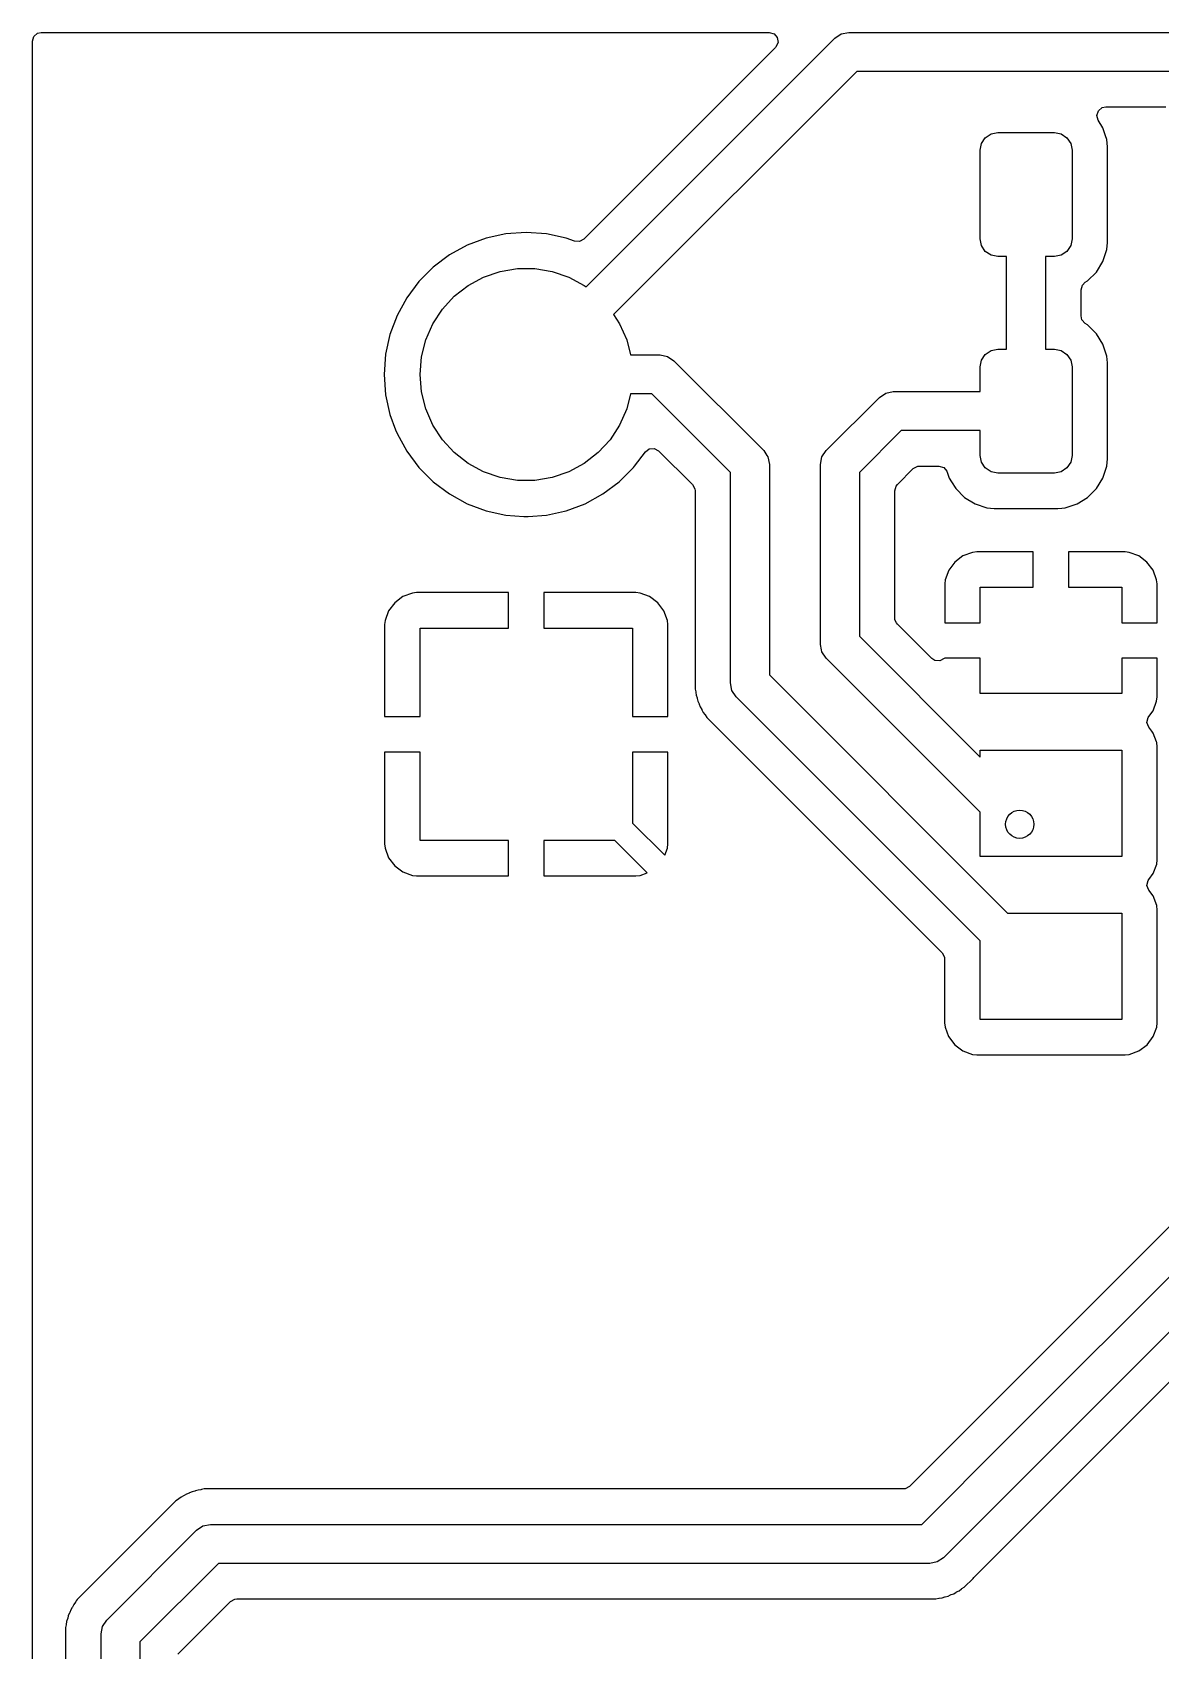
# Model space of a CAD drawing. Extents: x 3.05 to 6.13, y -3.89 to -1.91.
# Drawn here: x 3.051 to 3.678, y -2.809 to -1.91 of the extents above; entities that cross this region are included whole.
import ezdxf

# ---------------------------------------------------------------- set-up
doc = ezdxf.new("R2010")
doc.units = 0
doc.header["$MEASUREMENT"] = 0
doc.layers.add('BLACK', color=7, linetype='CONTINUOUS')

msp = doc.modelspace()

# ---------------------------------------------------------------- linework, layer by layer
at = {"layer": 'BLACK', "linetype": 'CONTINUOUS'}
for p, q in [((3.051, -1.91474), (3.05178, -1.9121)), ((3.051, -2.36094), (3.051, -1.91474)), ((3.05178, -1.9121), (3.05386, -1.9103)), ((3.05386, -1.9103), (3.05589, -1.90986)), ((3.05589, -1.90986), (3.46076, -1.90986)), ((3.35892, -2.05136), (3.49727, -1.91301)), ((3.46076, -1.90986), (3.4634, -1.91064)), ((3.4634, -1.91064), (3.46521, -1.91272)), ((3.4656, -1.91544), (3.46445, -1.91794)), ((3.46521, -1.91272), (3.4656, -1.91544)), ((3.49727, -1.91301), (3.50078, -1.91067)), ((3.50078, -1.91067), (3.50492, -1.90984)), ((3.50492, -1.90984), (4.42067, -1.90984)), ((3.46422, -1.9182), (3.35758, -2.02483)), ((3.46445, -1.91794), (3.46422, -1.9182)), ((3.50941, -1.9315), (3.37416, -2.06674)), ((4.41618, -1.9315), (3.50941, -1.9315)), ((3.64377, -1.95337), (3.64589, -1.95161)), ((3.64589, -1.95161), (3.64783, -1.9512)), ((3.64783, -1.9512), (3.6813, -1.9512)), ((3.64295, -1.95599), (3.64377, -1.95337)), ((3.64368, -1.95865), (3.64295, -1.95599)), ((3.64625, -1.96282), (3.64368, -1.95865)), ((3.5787, -1.97163), (3.58084, -1.96843)), ((3.58084, -1.96843), (3.58403, -1.9663)), ((3.58403, -1.9663), (3.5878, -1.96555)), ((3.5878, -1.96555), (3.61929, -1.96555)), ((3.61929, -1.96555), (3.62306, -1.9663)), ((3.62306, -1.9663), (3.62625, -1.96843)), ((3.62625, -1.96843), (3.62838, -1.97163)), ((3.64778, -1.96743), (3.64625, -1.96282)), ((3.64843, -1.96938), (3.64778, -1.96743)), ((3.64884, -1.9734), (3.64843, -1.96938)), ((3.64843, -1.96938), (3.64843, -1.96938)), ((3.57795, -1.97539), (3.5787, -1.97163)), ((3.57795, -2.02461), (3.57795, -1.97539)), ((3.62838, -1.97163), (3.62913, -1.97539)), ((3.62913, -1.97539), (3.62913, -2.02461)), ((3.64884, -1.97342), (3.64884, -1.9734)), ((3.64884, -2.02658), (3.64884, -1.97342)), ((3.31435, -2.02184), (3.30334, -2.02424)), ((3.32559, -2.02104), (3.31435, -2.02184)), ((3.33683, -2.02184), (3.32559, -2.02104)), ((3.32559, -2.02104), (3.32559, -2.02104)), ((3.34784, -2.02424), (3.33683, -2.02184)), ((3.29279, -2.02817), (3.2829, -2.03357)), ((3.30334, -2.02424), (3.29279, -2.02817)), ((3.35243, -2.02595), (3.34784, -2.02424)), ((3.35517, -2.02615), (3.35243, -2.02595)), ((3.35758, -2.02483), (3.35517, -2.02615)), ((3.5787, -2.02837), (3.57795, -2.02461)), ((3.58084, -2.03157), (3.5787, -2.02837)), ((3.58403, -2.0337), (3.58084, -2.03157)), ((3.62625, -2.03157), (3.62306, -2.0337)), ((3.62838, -2.02837), (3.62625, -2.03157)), ((3.62913, -2.02461), (3.62838, -2.02837)), ((3.64625, -2.03718), (3.64843, -2.03062)), ((3.64843, -2.03062), (3.64884, -2.02658)), ((3.27388, -2.04033), (3.26592, -2.04829)), ((3.2829, -2.03357), (3.27388, -2.04032)), ((3.27388, -2.04032), (3.27388, -2.04033)), ((3.2829, -2.03357), (3.2829, -2.03357)), ((3.31109, -2.04275), (3.32071, -2.04115)), ((3.32071, -2.04115), (3.33047, -2.04115)), ((3.33047, -2.04115), (3.34009, -2.04275)), ((3.5878, -2.03445), (3.58403, -2.0337)), ((3.59272, -2.03445), (3.5878, -2.03445)), ((3.59272, -2.08593), (3.59272, -2.03445)), ((3.61929, -2.03445), (3.61437, -2.03445)), ((3.61437, -2.03445), (3.61437, -2.08593)), ((3.62306, -2.0337), (3.61929, -2.03445)), ((3.64263, -2.04306), (3.64625, -2.03718)), ((3.26592, -2.04829), (3.25916, -2.05731)), ((3.26592, -2.04829), (3.26592, -2.04829)), ((3.28559, -2.05655), (3.29329, -2.05056)), ((3.29329, -2.05056), (3.30187, -2.04592)), ((3.30187, -2.04592), (3.31109, -2.04275)), ((3.34009, -2.04275), (3.34931, -2.04592)), ((3.34931, -2.04592), (3.35789, -2.05056)), ((3.35789, -2.05056), (3.35892, -2.05136)), ((3.63407, -2.05293), (3.63485, -2.05029)), ((3.63485, -2.05029), (3.63639, -2.04877)), ((3.63639, -2.04877), (3.63774, -2.04794)), ((3.63774, -2.04794), (3.64263, -2.04306)), ((3.25916, -2.05731), (3.25377, -2.0672)), ((3.25916, -2.05731), (3.25916, -2.05731)), ((3.27899, -2.06373), (3.28559, -2.05655)), ((3.63407, -2.06745), (3.63407, -2.05293)), ((3.25377, -2.0672), (3.24983, -2.07775)), ((3.27365, -2.07189), (3.27899, -2.06373)), ((3.37416, -2.06674), (3.37753, -2.07189)), ((3.63455, -2.06956), (3.63407, -2.06745)), ((3.24983, -2.07775), (3.24743, -2.08876)), ((3.26974, -2.08082), (3.27365, -2.07189)), ((3.37753, -2.07189), (3.38145, -2.08082)), ((3.63639, -2.0716), (3.63455, -2.06956)), ((3.63774, -2.07243), (3.63639, -2.0716)), ((3.64263, -2.07732), (3.63774, -2.07243)), ((3.63774, -2.07243), (3.63774, -2.07243)), ((3.64625, -2.0832), (3.64263, -2.07732)), ((3.26734, -2.09028), (3.26974, -2.08082)), ((3.38145, -2.08082), (3.38356, -2.08917)), ((3.58084, -2.08881), (3.58403, -2.08667)), ((3.58403, -2.08667), (3.5878, -2.08593)), ((3.5878, -2.08593), (3.59272, -2.08593)), ((3.61437, -2.08593), (3.61929, -2.08593)), ((3.61929, -2.08593), (3.62306, -2.08667)), ((3.62306, -2.08667), (3.62625, -2.08881)), ((3.6481, -2.08876), (3.64625, -2.0832)), ((3.24743, -2.08876), (3.24663, -2.1)), ((3.26654, -2.1), (3.26734, -2.09028)), ((3.38356, -2.08917), (3.4, -2.08917)), ((3.4, -2.08917), (3.40414, -2.09)), ((3.40414, -2.09), (3.40766, -2.09234)), ((3.40766, -2.09234), (3.45766, -2.14234)), ((3.57795, -2.09577), (3.5787, -2.092)), ((3.57795, -2.10955), (3.57795, -2.09577)), ((3.5787, -2.092), (3.58084, -2.08881)), ((3.62625, -2.08881), (3.62838, -2.092)), ((3.62838, -2.092), (3.62913, -2.09577)), ((3.62913, -2.09577), (3.62913, -2.14498)), ((3.64843, -2.08975), (3.6481, -2.08876)), ((3.64881, -2.09354), (3.64843, -2.08975)), ((3.64843, -2.08975), (3.64843, -2.08975)), ((3.64884, -2.0938), (3.64881, -2.09354)), ((3.64884, -2.14695), (3.64884, -2.0938)), ((3.24663, -2.1), (3.24663, -2.1)), ((3.24663, -2.1), (3.24743, -2.11124)), ((3.26734, -2.10972), (3.26654, -2.1)), ((3.24743, -2.11124), (3.24983, -2.12225)), ((3.26974, -2.11918), (3.26734, -2.10972)), ((3.38356, -2.11083), (3.38145, -2.11918)), ((3.39552, -2.11083), (3.38356, -2.11083)), ((3.43917, -2.15448), (3.39552, -2.11083)), ((3.49234, -2.14234), (3.52197, -2.11272)), ((3.52197, -2.11272), (3.52548, -2.11037)), ((3.52548, -2.11037), (3.52963, -2.10955)), ((3.52963, -2.10955), (3.57795, -2.10955)), ((3.24983, -2.12225), (3.24983, -2.12225)), ((3.24983, -2.12225), (3.24983, -2.12225)), ((3.24983, -2.12225), (3.25297, -2.13068)), ((3.27365, -2.12811), (3.26974, -2.11918)), ((3.38145, -2.11918), (3.37753, -2.12811)), ((3.25297, -2.13068), (3.25377, -2.1328)), ((3.27899, -2.13627), (3.27365, -2.12811)), ((3.37753, -2.12811), (3.37219, -2.13627)), ((3.53411, -2.1312), (3.51083, -2.15448)), ((3.57795, -2.1312), (3.53411, -2.1312)), ((3.57795, -2.14498), (3.57795, -2.1312)), ((3.25377, -2.1328), (3.25916, -2.14269)), ((3.28559, -2.14345), (3.27899, -2.13627)), ((3.37219, -2.13627), (3.36559, -2.14345)), ((3.25916, -2.14269), (3.25916, -2.14269)), ((3.25916, -2.14269), (3.26592, -2.15171)), ((3.29329, -2.14944), (3.28559, -2.14345)), ((3.30187, -2.15408), (3.29329, -2.14944)), ((3.35789, -2.14944), (3.34931, -2.15408)), ((3.36559, -2.14345), (3.35789, -2.14944)), ((3.3858, -2.151), (3.39185, -2.14291)), ((3.39185, -2.14291), (3.39405, -2.14127)), ((3.39405, -2.14127), (3.39679, -2.14107)), ((3.39679, -2.14107), (3.39921, -2.14239)), ((3.39921, -2.14239), (3.39921, -2.14239)), ((3.39921, -2.14239), (3.41804, -2.16122)), ((3.45766, -2.14234), (3.45942, -2.14498)), ((3.45942, -2.14498), (3.46, -2.14586)), ((3.46, -2.14586), (3.46083, -2.15)), ((3.48917, -2.15), (3.49, -2.14586)), ((3.49, -2.14586), (3.49234, -2.14234)), ((3.49234, -2.14234), (3.49234, -2.14234)), ((3.5787, -2.14875), (3.57795, -2.14498)), ((3.58084, -2.15194), (3.5787, -2.14875)), ((3.62838, -2.14875), (3.62625, -2.15194)), ((3.62913, -2.14498), (3.62838, -2.14875)), ((3.64843, -2.151), (3.64884, -2.14695)), ((3.26592, -2.15171), (3.26592, -2.15171)), ((3.26592, -2.15171), (3.27388, -2.15967)), ((3.31109, -2.15725), (3.30187, -2.15408)), ((3.32071, -2.15885), (3.31109, -2.15725)), ((3.34009, -2.15725), (3.33047, -2.15885)), ((3.34931, -2.15408), (3.34009, -2.15725)), ((3.3773, -2.15967), (3.38527, -2.15171)), ((3.38527, -2.15171), (3.38529, -2.15168)), ((3.38529, -2.15168), (3.3858, -2.151)), ((3.43917, -2.27146), (3.43917, -2.15448)), ((3.46083, -2.15), (3.46083, -2.26697)), ((3.48917, -2.25), (3.48917, -2.15)), ((3.51083, -2.15448), (3.51083, -2.24552)), ((3.53196, -2.16122), (3.54084, -2.15234)), ((3.54084, -2.15234), (3.54326, -2.15102)), ((3.54326, -2.15102), (3.54429, -2.15091)), ((3.54429, -2.15091), (3.55511, -2.15091)), ((3.55511, -2.15091), (3.55775, -2.15168)), ((3.55775, -2.15168), (3.55955, -2.15376)), ((3.55955, -2.15376), (3.55974, -2.15425)), ((3.55974, -2.15425), (3.56083, -2.15755)), ((3.56083, -2.15755), (3.56083, -2.15755)), ((3.56083, -2.15755), (3.56214, -2.15967)), ((3.58403, -2.15407), (3.58084, -2.15194)), ((3.5878, -2.15482), (3.58403, -2.15407)), ((3.61929, -2.15482), (3.5878, -2.15482)), ((3.62306, -2.15407), (3.61929, -2.15482)), ((3.62625, -2.15194), (3.62306, -2.15407)), ((3.64263, -2.16343), (3.64625, -2.15755)), ((3.64625, -2.15755), (3.64843, -2.151)), ((3.27388, -2.15967), (3.27388, -2.15968)), ((3.27388, -2.15968), (3.2829, -2.16643)), ((3.2829, -2.16643), (3.2829, -2.16643)), ((3.2829, -2.16643), (3.29279, -2.17183)), ((3.33047, -2.15885), (3.32071, -2.15885)), ((3.35839, -2.17183), (3.36828, -2.16643)), ((3.36828, -2.16643), (3.3773, -2.15967)), ((3.41804, -2.16122), (3.41936, -2.16363)), ((3.41936, -2.16363), (3.41947, -2.16467)), ((3.41947, -2.16467), (3.41947, -2.2749)), ((3.53053, -2.16467), (3.53131, -2.16203)), ((3.53053, -2.23533), (3.53053, -2.16467)), ((3.53131, -2.16203), (3.53196, -2.16122)), ((3.56214, -2.15967), (3.56446, -2.16343)), ((3.56446, -2.16343), (3.56934, -2.16832)), ((3.63774, -2.16832), (3.64263, -2.16343)), ((3.29279, -2.17183), (3.29279, -2.17183)), ((3.29279, -2.17183), (3.29279, -2.17183)), ((3.29279, -2.17183), (3.29279, -2.17183)), ((3.29279, -2.17183), (3.30334, -2.17576)), ((3.30334, -2.17576), (3.30334, -2.17576)), ((3.30334, -2.17576), (3.30334, -2.17576)), ((3.30334, -2.17576), (3.31435, -2.17816)), ((3.33683, -2.17816), (3.34684, -2.17598)), ((3.34684, -2.17598), (3.34784, -2.17576)), ((3.34784, -2.17576), (3.35839, -2.17183)), ((3.34784, -2.17576), (3.34784, -2.17576)), ((3.34784, -2.17576), (3.34784, -2.17576)), ((3.56934, -2.16832), (3.57522, -2.17194)), ((3.57522, -2.17194), (3.58178, -2.17411)), ((3.58178, -2.17411), (3.58583, -2.17453)), ((3.58583, -2.17453), (3.62126, -2.17453)), ((3.62126, -2.17453), (3.62348, -2.1743)), ((3.62126, -2.17453), (3.62126, -2.17453)), ((3.62126, -2.17453), (3.62126, -2.17453)), ((3.62348, -2.1743), (3.62531, -2.17411)), ((3.62531, -2.17411), (3.63186, -2.17194)), ((3.63186, -2.17194), (3.63774, -2.16832)), ((3.31435, -2.17816), (3.31435, -2.17816)), ((3.31435, -2.17816), (3.31435, -2.17816)), ((3.31435, -2.17816), (3.32434, -2.17887)), ((3.32434, -2.17887), (3.32559, -2.17896)), ((3.32559, -2.17896), (3.32672, -2.17888)), ((3.32559, -2.17896), (3.32559, -2.17896)), ((3.32559, -2.17896), (3.32559, -2.17896)), ((3.32672, -2.17888), (3.33683, -2.17816)), ((3.56842, -2.20085), (3.56389, -2.20424)), ((3.57373, -2.19887), (3.56842, -2.20085)), ((3.56842, -2.20085), (3.56842, -2.20085)), ((3.57607, -2.19862), (3.57373, -2.19887)), ((3.57373, -2.19887), (3.57373, -2.19887)), ((3.60748, -2.19862), (3.57607, -2.19862)), ((3.60748, -2.21831), (3.60748, -2.19862)), ((3.65858, -2.19862), (3.62717, -2.19862)), ((3.62717, -2.19862), (3.62717, -2.21831)), ((3.66092, -2.19887), (3.65858, -2.19862)), ((3.66622, -2.20085), (3.66092, -2.19887)), ((3.66092, -2.19887), (3.66092, -2.19887)), ((3.67076, -2.20424), (3.66622, -2.20085)), ((3.66622, -2.20085), (3.66622, -2.20085)), ((3.5605, -2.20878), (3.55852, -2.21408)), ((3.56389, -2.20424), (3.5605, -2.20878)), ((3.5605, -2.20878), (3.5605, -2.20878)), ((3.56389, -2.20424), (3.56389, -2.20424)), ((3.67415, -2.20878), (3.67076, -2.20424)), ((3.67076, -2.20424), (3.67076, -2.20424)), ((3.67613, -2.21408), (3.67415, -2.20878)), ((3.67415, -2.20878), (3.67415, -2.20878)), ((3.26231, -2.22151), (3.257, -2.22349)), ((3.26465, -2.22126), (3.26231, -2.22151)), ((3.26231, -2.22151), (3.26231, -2.22151)), ((3.31575, -2.22126), (3.26465, -2.22126)), ((3.31575, -2.24094), (3.31575, -2.22126)), ((3.38653, -2.22126), (3.33543, -2.22126)), ((3.33543, -2.22126), (3.33543, -2.24094)), ((3.38887, -2.22151), (3.38653, -2.22126)), ((3.39418, -2.22349), (3.38887, -2.22151)), ((3.38887, -2.22151), (3.38887, -2.22151)), ((3.55852, -2.21408), (3.55827, -2.21642)), ((3.55827, -2.21642), (3.55827, -2.23799)), ((3.55852, -2.21408), (3.55852, -2.21408)), ((3.57795, -2.23799), (3.57795, -2.21831)), ((3.57795, -2.21831), (3.60748, -2.21831)), ((3.62717, -2.21831), (3.65669, -2.21831)), ((3.65669, -2.21831), (3.65669, -2.23799)), ((3.67638, -2.21642), (3.67613, -2.21408)), ((3.67613, -2.21408), (3.67613, -2.21408)), ((3.67638, -2.21713), (3.67638, -2.21642)), ((3.67638, -2.21642), (3.67638, -2.21642)), ((3.67638, -2.23681), (3.67638, -2.21713)), ((3.25247, -2.22688), (3.24908, -2.23141)), ((3.257, -2.22349), (3.25247, -2.22688)), ((3.25247, -2.22688), (3.25247, -2.22688)), ((3.257, -2.22349), (3.257, -2.22349)), ((3.39871, -2.22688), (3.39418, -2.22349)), ((3.39418, -2.22349), (3.39418, -2.22349)), ((3.4021, -2.23141), (3.39871, -2.22688)), ((3.39871, -2.22688), (3.39871, -2.22688)), ((3.2471, -2.23672), (3.24685, -2.23906)), ((3.24685, -2.23906), (3.24685, -2.29016)), ((3.24908, -2.23141), (3.2471, -2.23672)), ((3.2471, -2.23672), (3.2471, -2.23672)), ((3.24908, -2.23141), (3.24908, -2.23141)), ((3.40408, -2.23672), (3.4021, -2.23141)), ((3.4021, -2.23141), (3.4021, -2.23141)), ((3.40433, -2.23906), (3.40408, -2.23672)), ((3.40408, -2.23672), (3.40408, -2.23672)), ((3.40433, -2.29016), (3.40433, -2.23906)), ((3.40433, -2.23906), (3.40433, -2.23906)), ((3.53064, -2.23637), (3.53053, -2.23533)), ((3.53153, -2.23799), (3.53064, -2.23637)), ((3.53196, -2.23878), (3.53153, -2.23799)), ((3.55111, -2.25793), (3.53196, -2.23878)), ((3.55827, -2.23799), (3.57795, -2.23799)), ((3.65669, -2.23799), (3.67638, -2.23799)), ((3.67638, -2.23799), (3.67638, -2.23681)), ((3.26654, -2.29016), (3.26654, -2.24094)), ((3.26654, -2.24094), (3.31575, -2.24094)), ((3.33543, -2.24094), (3.38465, -2.24094)), ((3.38465, -2.24094), (3.38465, -2.29016)), ((3.51083, -2.24552), (3.57795, -2.31264)), ((3.48977, -2.25299), (3.48917, -2.25)), ((3.49, -2.25414), (3.48977, -2.25299)), ((3.49234, -2.25766), (3.49, -2.25414)), ((3.57795, -2.34326), (3.49234, -2.25766)), ((3.55827, -2.25768), (3.55801, -2.25793)), ((3.57795, -2.25768), (3.55827, -2.25768)), ((3.57795, -2.27736), (3.57795, -2.25768)), ((3.67638, -2.25768), (3.65669, -2.25768)), ((3.65669, -2.25768), (3.65669, -2.27736)), ((3.67638, -2.27925), (3.67638, -2.25768)), ((3.55286, -2.25905), (3.55111, -2.25793)), ((3.5556, -2.25925), (3.55286, -2.25905)), ((3.55801, -2.25793), (3.5556, -2.25925)), ((3.41947, -2.2749), (3.41982, -2.27644)), ((3.44, -2.2756), (3.43917, -2.27146)), ((3.44234, -2.27911), (3.44, -2.2756)), ((3.46083, -2.26697), (3.59326, -2.39941)), ((3.41982, -2.27644), (3.41987, -2.27671)), ((3.41987, -2.27671), (3.42005, -2.27829)), ((3.42005, -2.27829), (3.42005, -2.27829)), ((3.42005, -2.27829), (3.42057, -2.27979)), ((3.42057, -2.27979), (3.42065, -2.28006)), ((3.42065, -2.28006), (3.421, -2.2816)), ((3.421, -2.2816), (3.421, -2.2816)), ((3.421, -2.2816), (3.42169, -2.28304)), ((3.42169, -2.28304), (3.42179, -2.28329)), ((3.42179, -2.28329), (3.42232, -2.28479)), ((3.57795, -2.41472), (3.44234, -2.27911)), ((3.65669, -2.27736), (3.57795, -2.27736)), ((3.67415, -2.28689), (3.67613, -2.28159)), ((3.67613, -2.28159), (3.67638, -2.27925)), ((3.67613, -2.28159), (3.67613, -2.28159)), ((3.67638, -2.27925), (3.67638, -2.27925)), ((3.24685, -2.29016), (3.26654, -2.29016)), ((3.38465, -2.29016), (3.40433, -2.29016)), ((3.42232, -2.28479), (3.42316, -2.28613)), ((3.42316, -2.28613), (3.4233, -2.28637)), ((3.4233, -2.28637), (3.42398, -2.2878)), ((3.42398, -2.2878), (3.42398, -2.2878)), ((3.42398, -2.2878), (3.42497, -2.28904)), ((3.42497, -2.28904), (3.42513, -2.28927)), ((3.42513, -2.28927), (3.42598, -2.29061)), ((3.42598, -2.29061), (3.42598, -2.29061)), ((3.42598, -2.29061), (3.43112, -2.29576)), ((3.67073, -2.29344), (3.67132, -2.29075)), ((3.6717, -2.29602), (3.67073, -2.29344)), ((3.67132, -2.29075), (3.6717, -2.29017)), ((3.6717, -2.29017), (3.67415, -2.28689)), ((3.67415, -2.28689), (3.67415, -2.28689)), ((3.43112, -2.29576), (3.43112, -2.29576)), ((3.43112, -2.29576), (3.55682, -2.42145)), ((3.67336, -2.29825), (3.6717, -2.29602)), ((3.67417, -2.29932), (3.67336, -2.29825)), ((3.67599, -2.30421), (3.67417, -2.29932)), ((3.67417, -2.29932), (3.67417, -2.29932)), ((3.26654, -2.30984), (3.24685, -2.30984)), ((3.24685, -2.30984), (3.24685, -2.36094)), ((3.26654, -2.35906), (3.26654, -2.30984)), ((3.40433, -2.30984), (3.38465, -2.30984)), ((3.38465, -2.30984), (3.38465, -2.34931)), ((3.40433, -2.36094), (3.40433, -2.30984)), ((3.57795, -2.31264), (3.57795, -2.30886)), ((3.57795, -2.30886), (3.65669, -2.30886)), ((3.65669, -2.30886), (3.65669, -2.36791)), ((3.67615, -2.30463), (3.67599, -2.30421)), ((3.6764, -2.30697), (3.67615, -2.30463)), ((3.6764, -2.3698), (3.6764, -2.30697)), ((3.57795, -2.36791), (3.57795, -2.34326)), ((3.38465, -2.34931), (3.40259, -2.36726)), ((3.051, -2.89403), (3.051, -2.36094)), ((3.24685, -2.36094), (3.2471, -2.36328)), ((3.2471, -2.36328), (3.2471, -2.36328)), ((3.2471, -2.36328), (3.24908, -2.36859)), ((3.31575, -2.35906), (3.26654, -2.35906)), ((3.31575, -2.37874), (3.31575, -2.35906)), ((3.33543, -2.35906), (3.33543, -2.37874)), ((3.3749, -2.35906), (3.33543, -2.35906)), ((3.39285, -2.377), (3.3749, -2.35906)), ((3.40259, -2.36726), (3.40408, -2.36328)), ((3.40408, -2.36328), (3.40433, -2.36094)), ((3.40408, -2.36328), (3.40408, -2.36328)), ((3.40433, -2.36094), (3.40433, -2.36094)), ((3.24908, -2.36859), (3.24908, -2.36859)), ((3.24908, -2.36859), (3.25247, -2.37312)), ((3.25247, -2.37312), (3.25247, -2.37312)), ((3.25247, -2.37312), (3.257, -2.37651)), ((3.65669, -2.36791), (3.57795, -2.36791)), ((3.67417, -2.37745), (3.67615, -2.37214)), ((3.67615, -2.37214), (3.6764, -2.3698)), ((3.257, -2.37651), (3.257, -2.37651)), ((3.257, -2.37651), (3.26231, -2.37849)), ((3.26231, -2.37849), (3.26231, -2.37849)), ((3.26231, -2.37849), (3.26465, -2.37874)), ((3.26465, -2.37874), (3.26465, -2.37874)), ((3.26465, -2.37874), (3.31575, -2.37874)), ((3.33543, -2.37874), (3.33543, -2.37874)), ((3.33543, -2.37874), (3.38653, -2.37874)), ((3.38653, -2.37874), (3.38887, -2.37849)), ((3.38653, -2.37874), (3.38653, -2.37874)), ((3.38887, -2.37849), (3.39285, -2.377)), ((3.38887, -2.37849), (3.38887, -2.37849)), ((3.67075, -2.38401), (3.67133, -2.38132)), ((3.67133, -2.38132), (3.67171, -2.38074)), ((3.67171, -2.38074), (3.67417, -2.37745)), ((3.67171, -2.38659), (3.67075, -2.38401)), ((3.67417, -2.38987), (3.67171, -2.38659)), ((3.67615, -2.39518), (3.67417, -2.38987)), ((3.67417, -2.38987), (3.67417, -2.38987)), ((3.59326, -2.39941), (3.65669, -2.39941)), ((3.65669, -2.39941), (3.65669, -2.45846)), ((3.67617, -2.39537), (3.67615, -2.39518)), ((3.6764, -2.39752), (3.67617, -2.39537)), ((3.6764, -2.46035), (3.6764, -2.39752)), ((3.57795, -2.45846), (3.57795, -2.41472)), ((3.55682, -2.42145), (3.55814, -2.42387)), ((3.55814, -2.42387), (3.55825, -2.4249)), ((3.55825, -2.4249), (3.55825, -2.46035)), ((3.59234, -2.69234), (3.85369, -2.431)), ((3.87301, -2.4423), (3.60766, -2.70766)), ((3.81815, -2.43867), (3.63576, -2.62106)), ((3.55825, -2.46035), (3.55825, -2.46035)), ((3.55825, -2.46035), (3.5585, -2.4627)), ((3.5585, -2.4627), (3.56048, -2.46801)), ((3.65669, -2.45846), (3.57795, -2.45846)), ((3.62301, -2.72016), (3.88642, -2.45676)), ((3.67417, -2.46801), (3.67615, -2.4627)), ((3.67615, -2.4627), (3.6764, -2.46035)), ((3.56048, -2.46801), (3.56048, -2.46801)), ((3.56048, -2.46801), (3.56388, -2.47254)), ((3.56388, -2.47254), (3.56388, -2.47254)), ((3.56388, -2.47254), (3.56841, -2.47594)), ((3.66623, -2.47594), (3.67077, -2.47254)), ((3.67077, -2.47254), (3.67417, -2.46801)), ((3.56841, -2.47594), (3.56841, -2.47594)), ((3.56841, -2.47594), (3.57372, -2.47792)), ((3.57372, -2.47792), (3.57372, -2.47792)), ((3.57372, -2.47792), (3.57399, -2.47795)), ((3.57399, -2.47795), (3.57607, -2.47817)), ((3.57607, -2.47817), (3.65858, -2.47817)), ((3.65858, -2.47817), (3.66092, -2.47792)), ((3.66092, -2.47792), (3.66623, -2.47594)), ((3.63576, -2.62106), (3.57962, -2.6772)), ((3.57962, -2.6772), (3.55857, -2.69825)), ((3.57962, -2.6772), (3.57962, -2.6772)), ((3.55857, -2.69825), (3.53878, -2.71804)), ((3.54552, -2.73917), (3.59234, -2.69234)), ((3.59234, -2.69234), (3.59234, -2.69234)), ((3.60766, -2.70766), (3.55766, -2.75766)), ((3.60766, -2.70766), (3.60766, -2.70766)), ((3.13219, -2.72513), (3.13084, -2.72598)), ((3.13241, -2.72497), (3.13219, -2.72513)), ((3.13365, -2.72398), (3.13241, -2.72497)), ((3.13508, -2.7233), (3.13365, -2.72398)), ((3.13532, -2.72316), (3.13508, -2.7233)), ((3.13667, -2.72232), (3.13532, -2.72316)), ((3.13817, -2.72179), (3.13667, -2.72232)), ((3.13667, -2.72232), (3.13667, -2.72232)), ((3.13842, -2.72169), (3.13817, -2.72179)), ((3.13985, -2.721), (3.13842, -2.72169)), ((3.1414, -2.72065), (3.13985, -2.721)), ((3.14166, -2.72057), (3.1414, -2.72065)), ((3.14316, -2.72005), (3.14166, -2.72057)), ((3.14474, -2.71987), (3.14316, -2.72005)), ((3.14501, -2.71982), (3.14474, -2.71987)), ((3.14656, -2.71947), (3.14501, -2.71982)), ((3.15344, -2.71947), (3.14656, -2.71947)), ((3.14656, -2.71947), (3.14656, -2.71947)), ((3.14656, -2.71947), (3.14656, -2.71947)), ((3.53533, -2.71947), (3.15344, -2.71947)), ((3.53637, -2.71936), (3.53533, -2.71947)), ((3.53878, -2.71804), (3.53637, -2.71936)), ((3.57442, -2.76875), (3.6228, -2.72038)), ((3.6228, -2.72038), (3.62301, -2.72017)), ((3.6228, -2.72038), (3.6228, -2.72038)), ((3.62301, -2.72017), (3.62301, -2.72016)), ((3.12894, -2.72789), (3.08084, -2.77598)), ((3.1299, -2.72692), (3.12894, -2.72789)), ((3.12894, -2.72789), (3.12894, -2.72789)), ((3.13084, -2.72598), (3.1299, -2.72692)), ((3.13084, -2.72598), (3.13084, -2.72598)), ((3.13084, -2.72598), (3.13084, -2.72598)), ((3.13084, -2.72598), (3.13084, -2.72598)), ((3.09234, -2.79234), (3.14234, -2.74234)), ((3.14234, -2.74234), (3.14586, -2.74)), ((3.14586, -2.74), (3.15, -2.73917)), ((3.14586, -2.74), (3.14586, -2.74)), ((3.15, -2.73917), (3.54552, -2.73917)), ((3.15448, -2.76083), (3.11083, -2.80448)), ((3.55, -2.76083), (3.15448, -2.76083)), ((3.55414, -2.76), (3.55, -2.76083)), ((3.55766, -2.75766), (3.55414, -2.76)), ((3.55766, -2.75766), (3.55766, -2.75766)), ((3.56916, -2.77402), (3.57402, -2.76916)), ((3.57402, -2.76916), (3.57442, -2.76875)), ((3.57402, -2.76916), (3.57402, -2.76916)), ((3.57442, -2.76875), (3.57442, -2.76875)), ((3.08084, -2.77598), (3.07598, -2.78084)), ((3.08084, -2.77598), (3.08084, -2.77598)), ((3.55834, -2.77943), (3.5586, -2.77935)), ((3.5586, -2.77935), (3.56015, -2.779)), ((3.56015, -2.779), (3.56158, -2.77831)), ((3.56158, -2.77831), (3.56183, -2.77821)), ((3.56183, -2.77821), (3.56333, -2.77768)), ((3.56333, -2.77768), (3.56468, -2.77684)), ((3.56468, -2.77684), (3.56492, -2.7767)), ((3.56492, -2.7767), (3.56635, -2.77602)), ((3.56635, -2.77602), (3.56759, -2.77502)), ((3.56759, -2.77502), (3.56781, -2.77487)), ((3.56781, -2.77487), (3.56916, -2.77402)), ((3.07179, -2.78817), (3.07169, -2.78842)), ((3.07232, -2.78667), (3.07179, -2.78817)), ((3.07316, -2.78532), (3.07232, -2.78667)), ((3.07232, -2.78667), (3.07232, -2.78667)), ((3.0733, -2.78508), (3.07316, -2.78532)), ((3.07398, -2.78365), (3.0733, -2.78508)), ((3.07498, -2.78241), (3.07398, -2.78365)), ((3.07513, -2.78219), (3.07498, -2.78241)), ((3.07543, -2.78172), (3.07513, -2.78219)), ((3.07598, -2.78084), (3.07543, -2.78172)), ((3.13196, -2.81122), (3.16122, -2.78196)), ((3.16122, -2.78196), (3.16363, -2.78064)), ((3.16363, -2.78064), (3.16467, -2.78053)), ((3.16467, -2.78053), (3.55344, -2.78053)), ((3.55344, -2.78053), (3.55499, -2.78018)), ((3.55344, -2.78053), (3.55344, -2.78053)), ((3.55499, -2.78018), (3.55526, -2.78013)), ((3.55526, -2.78013), (3.55684, -2.77995)), ((3.55684, -2.77995), (3.55834, -2.77943)), ((3.06982, -2.79501), (3.06947, -2.79656)), ((3.06947, -2.79656), (3.06947, -2.79656)), ((3.06947, -2.79656), (3.06947, -2.88533)), ((3.06987, -2.79474), (3.06982, -2.79501)), ((3.07005, -2.79316), (3.06987, -2.79474)), ((3.07057, -2.79166), (3.07005, -2.79316)), ((3.07065, -2.7914), (3.07057, -2.79166)), ((3.071, -2.78985), (3.07065, -2.7914)), ((3.07169, -2.78842), (3.071, -2.78985)), ((3.08917, -2.8), (3.09, -2.79586)), ((3.09, -2.79586), (3.09234, -2.79234)), ((3.09234, -2.79234), (3.09234, -2.79234)), ((3.08917, -2.89552), (3.08917, -2.8)), ((3.11083, -2.80448), (3.11083, -2.9))]:
    msp.add_line(p, q, dxfattribs=at)
at = {"layer": 'BLACK'}
msp.add_circle((3.6, -2.35), 0.00787, dxfattribs=at)

doc.saveas('drawing.dxf')
